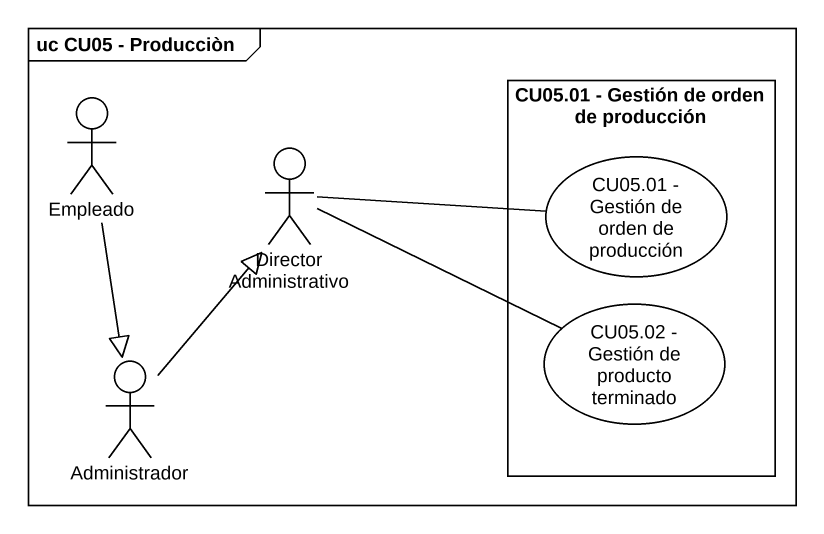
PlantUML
@startuml
mainframe uc CU05 - Producciòn
actor Empleado
rectangle "CU05.01 - Gestión de orden de producción" as CU05_01_Gestión_de_orden_de {
  usecase "CU05.01 - Gestión de orden de producción" as CU05_01_Gestión_de_orden_de_2
  usecase "CU05.02 - Gestión de producto terminado" as CU05_02_Gestión_de_producto
}
actor "Director Administrativo" as Director_Administrativo
actor Administrador
Empleado --|> Administrador
Director_Administrativo -right- CU05_02_Gestión_de_producto
CU05_01_Gestión_de_orden_de_2 -left- Director_Administrativo
Administrador -up-|> Director_Administrativo
@enduml
